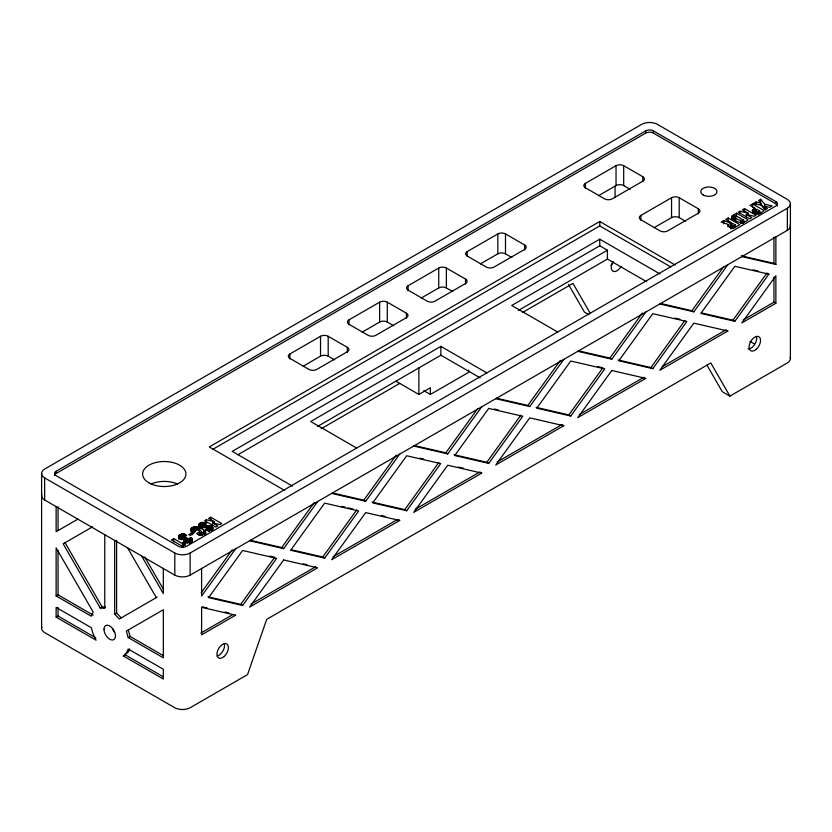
<?xml version="1.0" encoding="UTF-8"?>
<svg xmlns="http://www.w3.org/2000/svg" width="832" height="832" viewBox="0 0 832 832"><rect width="100%" height="100%" fill="white"/><g stroke="black" fill="none" stroke-linecap="round" stroke-linejoin="round"><path stroke-width="1.25" d="M209.903 528.289L209.238 528.892L207.334 528.216L205.483 529.589C209.071 533.354 216.986 526.75 209.612 525.616C206.835 527.134 197.454 523.328 204.838 524.836L206.617 523.442C204.194 521.851 199.742 521.882 198.598 524.94C200.127 530.566 211.11 523.734 209.893 530.733M194.022 528.757L196.082 530.39L193.679 531.773C191.578 531.253 189.738 528.466 192.608 527.457C196.331 524.992 200.533 528.06 203.653 529.984C209.456 533.385 199.222 537.17 196.674 533.499L199.077 532.116C206.835 535.985 197.798 526.313 194.022 528.757L194.054 532.355M743.725 220.251L735.769 215.665C732.108 217.308 741.499 222.258 743.725 220.251L743.725 222.466M759.762 210.985L756.714 209.217C753.168 210.413 758.472 213.065 759.762 210.985L759.762 213.19M186.368 542.495L186.368 539.178L187.325 538.2L185.744 537.285C182.541 539.614 179.67 533.738 184.475 536.598L186.763 535.278C180.731 530.358 173.597 539.687 184.174 539.261L184.174 541.466M735.488 225.098L732.306 223.257L730.933 224.515L733.283 225.909L735.488 225.098L735.488 227.302M731.702 216.424L731.474 217.121C735.051 222.238 743.07 224.879 748.03 219.814L736.549 213.179L731.702 216.424L731.702 218.639M730.85 222.414L730.122 222.83L723.715 220.594L721.094 222.102L728.229 224.411L728.187 225.659C731.349 229.476 736.559 227.011 739.721 224.609L728.239 217.984L725.702 219.44L730.85 222.414L730.85 226.834L727.99 226.512M129.657 648.96L128.222 652.132L123.365 655.959L163.322 679.026L163.322 669.271L128.222 649.002L126.308 653.234L123.365 655.959M182.51 543.702L183.342 542.443L185.047 543.421L184.278 545.293L182.468 546.343L171.35 539.926L173.659 538.595L182.51 543.702L182.51 547.019M184.174 539.261L184.018 540.301C185.921 544.846 196.872 540.654 190.59 537.482L188.302 538.803C191.807 540.228 187.262 541.445 186.368 539.178M201.209 592.8L232.201 549.858M235.622 548.87L201.614 596.003L201.614 568.506M207.958 596.804L240.718 604.365L274.726 557.242L269.693 556.078M250.245 540.259L281.736 547.529L314.236 502.497M242.632 605.478L276.64 558.345L242.632 550.493L208.614 597.615L242.632 605.478L240.718 604.365M249.631 540.779L283.65 548.642L317.658 501.509M291.262 549.734L322.754 557.003L356.762 509.881M332.28 492.898L363.771 500.167L396.271 455.135M324.667 558.116L358.675 510.983L324.667 503.131L290.649 550.254L324.667 558.116L322.754 557.003M331.666 493.418L365.685 501.28L399.693 454.147M372.039 502.081L404.789 509.642L438.797 462.509M414.315 445.536L445.806 452.806L477.547 408.824M406.702 510.744L440.71 463.622L406.702 455.759L372.694 502.892L406.702 510.744L404.789 509.642M413.712 446.056L447.72 453.908L481.738 406.786M454.074 454.719L486.824 462.28L520.842 415.147M496.35 398.174L527.842 405.444L560.342 360.412M488.738 463.382L522.756 416.26L488.738 408.398L454.73 455.53L488.738 463.382L486.824 462.28M495.747 398.694L529.755 406.546L563.774 359.414M536.11 407.347L568.859 414.918L602.878 367.786M578.386 350.802L609.877 358.082L642.377 313.04M570.773 416.021L604.791 368.888L570.773 361.036L536.765 408.169L570.773 416.021L568.859 414.918M577.782 351.333L611.79 359.185L645.809 312.052M618.145 359.986L650.894 367.557L684.913 320.424M660.421 303.441L691.922 310.71L723.663 266.729M652.808 368.659L686.826 321.526L652.808 313.674L618.8 360.807L652.808 368.659L650.894 367.557M659.818 303.961L693.836 311.823L727.844 264.69M701.438 312.915L732.94 320.185L766.948 273.062L768.862 274.165L734.854 321.298L700.835 313.435L734.854 266.313L768.862 274.165M753.917 208.79L752.19 210.6C754.25 215.29 761.186 213.554 764.088 210.548L752.596 203.913L750.058 205.379L754.936 208.198L754.936 212.618L753.917 213.21L753.917 208.79L754.936 208.198M56.129 471.255L645.705 130.874A5.418 3.13 0 0 1 653.359 130.874L775.871 201.604A5.418 3.13 0 0 1 775.871 206.024L186.295 546.406A5.418 3.13 0 0 1 178.641 546.406L56.129 475.675A5.418 3.13 0 0 1 56.129 471.255L56.129 473.47A5.418 3.13 0 0 0 54.548 475.675M56.129 473.47L645.705 133.078A5.418 3.13 0 0 1 653.359 133.078L775.871 203.809A5.418 3.13 0 0 1 777.452 206.024M289.9 358.946L289.9 353.974L320.528 336.294A5.418 3.13 0 0 1 328.182 336.294L347.329 347.339L347.329 352.31M349.003 324.823L349.003 319.852L379.631 302.172A5.418 3.13 0 0 1 387.286 302.172L406.432 313.217L406.432 318.198M408.106 290.701L408.106 285.73L438.734 268.05A5.418 3.13 0 0 1 446.389 268.05L465.525 279.094L465.525 284.076M467.21 256.578L467.21 251.607L497.827 233.927A5.418 3.13 0 0 1 505.492 233.927L524.628 244.972L524.628 249.954M585.406 188.334L585.406 183.362L616.034 165.682A5.418 3.13 0 0 1 623.688 165.682L642.834 176.738L642.834 181.709M303.025 366.288L320.528 356.179A5.418 3.13 0 0 1 328.182 356.179L334.568 359.871M362.128 332.166L379.631 322.057A5.418 3.13 0 0 1 387.286 322.057L393.671 325.749M421.231 298.043L438.734 287.945A5.418 3.13 0 0 1 446.389 287.945L452.764 291.626M480.334 263.921L497.827 253.822A5.418 3.13 0 0 1 505.492 253.822L511.867 257.504M598.53 195.676L616.034 185.578A5.418 3.13 0 0 1 623.688 185.578L630.074 189.259M77.834 519.158L56.129 531.69L56.129 506.626M675.22 265.054L599.758 221.489L209.269 446.94L284.721 490.506M212.638 449.415L599.758 225.909L670.779 266.916M92.664 526.781L63.138 543.826L100.162 607.942L104.77 608.4L104.77 534.706M659.901 273.894L599.758 239.179L232.242 451.36L292.375 486.086M640.921 220.386L640.921 215.415L671.549 197.735A5.418 3.13 0 0 1 679.203 197.735L698.339 208.78L698.339 213.762M237.858 454.75L599.758 245.804L607.422 250.224L607.422 259.064L518.388 310.471M486.824 372.902L440.887 346.372L310.721 421.522L356.658 448.053M607.422 250.224L511.711 305.479L557.648 332.01M654.046 227.729L671.549 217.62A5.418 3.13 0 0 1 679.203 217.62L685.578 221.312M317.45 426.483L440.887 355.212L480.106 377.863M321.121 428.782L399.828 383.344M522.371 312.593L572.967 283.379L590.19 313.227M56.129 595.941L91.239 616.21L93.153 611.988L56.129 547.872L56.129 595.941L58.042 594.838L93.153 615.108M395.897 381.191L418.87 394.451L430.352 387.816L430.352 394.451L423.79 390.655M748.29 215.488L748.29 213.283L739.981 211.203L738.265 212.191L749.746 218.826L751.847 217.61L746.314 214.417L746.314 217.734M746.314 214.417L754.198 216.258L755.986 215.218L744.505 208.593L742.331 209.841L748.29 213.283M760.75 205.379L760.75 203.174L755.914 201.999L753.532 203.372L761.29 205.265L765.253 209.872L767.364 208.655L765.274 206.274L765.274 209.591M765.274 206.274L769.642 207.334L772.044 205.951L764.608 204.121L760.656 199.264L758.555 200.481L760.75 203.174M214.375 523.952L214.375 521.737L206.326 519.73L204.672 520.686L215.79 527.103L217.818 525.928L212.462 522.839L212.462 525.054M212.462 522.839L220.095 524.618L221.822 523.619L210.704 517.202L208.614 518.419L214.375 521.737M430.352 394.451L468.645 372.351L468.645 370.136M192.275 532.584L188.729 534.633L190.154 535.454L193.71 533.406L192.275 532.584L192.275 534.789M56.129 617.136L96.086 640.203L93.153 634.088L91.239 627.661L56.129 607.391L56.129 617.136L58.042 616.034L95.784 637.822M44.647 477.89L174.814 553.041A11.149 6.438 0 0 0 190.122 553.041L787.353 208.229A11.149 6.438 0 0 0 787.353 199.389L657.186 124.238A11.149 6.438 0 0 0 641.878 124.238L44.647 469.05A11.149 6.438 0 0 0 44.647 477.89L44.647 499.99L174.814 575.141A11.149 6.438 0 0 0 190.122 575.141L787.353 230.339A11.149 6.438 0 0 0 790.202 224.702M100.162 607.942L102.076 606.84L105.539 607.183M157.113 597.158L119.298 618.998L114.681 614.12L116.594 613.018L116.594 540.613M128.222 637.562L163.322 657.831L163.322 609.752L126.308 631.124L128.222 637.562L130.135 636.459L163.051 655.46M200.793 633.079L232.606 614.713M251.066 604.053L315.744 566.717M333.102 556.691L397.779 519.355L399.693 520.458L331.666 559.728L365.685 512.606L399.693 520.458M415.137 509.33L479.814 471.983L481.738 473.096L413.712 512.366L447.72 465.234L481.738 473.096M497.172 461.968L561.86 424.622L563.774 425.724L495.747 465.005L529.755 417.872L563.774 425.724M579.218 414.606L643.895 377.26M662.366 366.6L725.93 329.898L727.844 331.001L659.818 370.271L693.836 323.149L727.844 331.001M743.236 319.904L773.958 302.172L775.871 303.274L775.871 275.787L741.853 322.91L775.871 303.274M706.961 365.165L722.27 391.685L729.924 396.105L787.353 362.95A11.149 6.438 0 0 0 790.202 357.323M194.397 531.128L192.608 531.887L192.608 527.457M181.47 538.533L179.816 539.219L179.816 534.799M741.198 255.788L773.958 263.349L775.871 264.462L775.871 236.964M741.853 256.599L775.871 264.462M753.095 269.859L758.129 271.024M674.835 318.094L679.869 319.259M597.834 366.621L601.619 367.494M494.385 409.042L498.16 409.916M419.9 458.151L423.686 459.025M458.401 467.043L463.445 468.208M341.65 506.386L345.426 507.26M347.942 507.842L352.986 509.007M381.41 515.57L385.185 516.443M303.15 563.805L306.925 564.678M202.218 606.809L207.251 607.963M224.89 612.04L228.665 612.914M758.867 211.952L760.958 213.158M732.94 320.185L734.854 321.298M607.422 259.064L646.641 281.715M750.017 341.401L754.51 343.99M691.922 310.71L693.836 311.823M588.827 314.642L584.449 312.114L568.495 284.492M609.877 358.082L611.79 359.185M527.842 405.444L529.755 406.546M445.806 452.806L447.72 453.908M363.771 500.167L365.685 501.28M281.736 547.529L283.65 548.642M125.278 654.857L163.02 676.645M116.594 613.018L121.212 617.885M729.924 396.105L710.788 362.95L266.698 619.351L247.551 674.606L190.122 707.762A11.149 6.438 0 0 1 174.814 707.762L44.647 632.611A11.149 6.438 0 0 1 41.798 626.974M144.81 557.086L163.322 589.15M141.617 555.974L163.322 593.57L163.322 568.506M127.608 547.882L156.322 597.615M65.052 542.714L102.076 606.84M128.222 630.022L130.135 636.459M790.4 203.809L790.4 358.53M787.353 208.229L787.353 230.339M775.871 201.604L775.871 203.809M773.958 237.11L773.958 263.349M773.958 277.181L773.958 302.172M764.608 204.121L764.608 208.541L760.656 203.684L760.656 199.264M758.919 211.463L758.919 214.781M758.254 211.744L758.254 213.949M757.65 211.775L757.65 213.98M757.016 211.598L757.016 213.803M756.298 211.245L756.298 214.562M755.914 201.999L755.914 204.214M755.862 209.716L755.862 213.023M755.643 210.798L755.643 213.002M755.394 210.08L755.342 213.741M753.22 209.238L753.22 212.555M752.596 203.913L752.596 207.23M752.7 209.695L752.7 213.013M744.505 208.593L744.505 211.91M743.34 220.48L743.34 223.787M742.83 220.73L742.83 222.945M742.394 220.865L742.394 223.07M741.988 220.886L741.988 223.09M741.614 220.802L741.614 223.018M740.688 220.366L740.688 223.683M739.981 211.203L739.981 213.408M736.549 213.179L736.549 216.497M735.686 217.485L735.686 220.792M734.937 216.195L734.937 220.615M734.718 216.445L734.843 221.333M734.666 225.566L734.666 227.781M733.97 225.857L733.97 228.062M733.616 214.874L733.616 219.294M733.283 225.909L733.283 228.114M732.597 225.753L732.597 227.958M732.399 215.686L732.399 219.003M731.838 225.399L731.838 228.717M731.598 223.673L731.598 228.093M731.214 224.942L731.214 228.259M731.047 224.099L730.933 228.935M730.122 222.83L730.122 227.25M728.239 217.984L728.239 221.291M728.229 224.411L728.229 226.616M723.715 220.594L723.715 223.902M679.203 197.735L679.203 217.62M671.549 197.735L671.549 217.62M653.359 130.874L653.359 133.078M645.705 130.874L645.705 133.078M623.688 165.682L623.688 185.578M616.034 165.682L616.034 185.578M615.077 186.056L615.077 197.61M599.758 221.489L599.758 225.909M599.758 239.179L599.758 245.804M505.492 233.927L505.492 253.822M497.827 233.927L497.827 253.822M446.389 268.05L446.389 287.945M440.887 346.372L440.887 355.212M438.734 268.05L438.734 287.945M418.87 367.671L418.87 394.451M387.286 302.172L387.286 322.057M379.631 302.172L379.631 322.057M328.182 336.294L328.182 356.179M320.528 336.294L320.528 356.179M212.878 527.602L212.878 529.818M212.628 527.166L212.628 529.381M212.212 526.75L212.212 530.067M211.598 526.334L211.598 530.754M210.704 517.202L210.704 520.52M210.61 525.876L210.61 530.296L209.612 530.036L209.612 525.616M209.747 528.05L209.674 530.941M209.477 527.852L209.477 530.057M209.238 528.892L209.238 531.097M208.749 528.84L208.749 531.055M208.499 525.522L208.499 527.738M207.334 528.216L207.334 530.421M207.21 525.533L207.21 527.738M206.326 519.73L206.326 521.945M205.691 522.995L205.691 525.2M205.67 532.022L205.67 534.238M205.41 525.595L205.41 527.81M205.483 531.534L205.483 533.738M205.078 531.024L205.078 534.342M204.797 522.662L204.797 524.867M204.474 530.514L204.474 534.934M204.35 525.616L204.35 527.831M203.934 522.454L203.934 524.659M203.653 529.984L203.653 534.414M203.486 525.554L203.486 527.758M203.102 522.371L203.102 524.576M202.748 525.387L202.748 527.602M202.623 532.449L202.654 534.966M202.301 522.413L202.301 524.618M202.311 533.062L202.311 535.278M202.072 525.086L202.072 528.403M201.76 524.857L201.76 528.174M201.802 533.26L201.802 535.465M201.666 524.451L201.625 527.956M201.49 522.569L201.49 526.999M201.313 533.25L201.313 535.454M200.689 522.86L200.689 527.28M200.782 533.062L200.782 535.278M200.179 532.75L200.179 534.966M199.898 523.255L199.898 526.573M199.649 527.675L199.649 530.993M199.17 523.775L199.17 525.99M199.077 532.116L199.077 535.423M198.754 527.218L198.754 530.525M198.744 524.347L198.744 526.562M197.87 526.864L197.87 530.182M196.997 526.635L196.997 529.953M196.134 526.521L196.134 529.838M195.27 526.542L195.27 528.746M194.917 529.714L194.917 531.918M194.397 526.708L194.397 528.913M194.366 529.35L194.366 531.565M193.513 527.01L193.513 531.43M192.39 538.751L192.39 540.956M191.859 527.956L191.859 531.274M191.922 538.304L191.922 541.622M191.339 528.445L191.339 531.762M191.266 537.867L191.266 542.287M191.048 528.923L191.006 531.596M190.59 537.482L190.59 541.902M190.122 553.041L190.122 575.141M189.738 539.812L189.779 543.41M189.426 539.5L189.509 542.568M189.041 540.53L189.041 542.745M188.552 540.53L188.552 542.745M188.001 540.374L188.001 542.578M187.366 540.062L187.366 543.369M186.68 539.583L186.68 542.901M186.462 538.803L186.462 542.121M185.744 537.285L185.318 541.954L185.318 537.534M185.047 543.421L185.047 545.636M184.704 534.29L184.704 537.607M184.642 537.794L184.642 542.214M183.893 534.071L183.893 537.389M183.976 537.815L183.976 541.133M183.342 542.443L183.342 546.863M183.279 537.628L183.279 539.833M183.082 533.957L183.082 536.172M182.936 543.057L182.936 547.477M182.458 537.222L182.458 539.427M182.281 533.967L182.281 536.172M181.813 536.806L181.813 539.011M181.73 535.933L181.73 539.25M181.47 534.113L181.47 539.791M180.648 534.383L180.648 538.803M179.14 535.257L179.14 538.574M178.672 535.725L178.672 539.042M174.814 553.041L174.814 575.141M173.659 538.595L173.659 541.913M114.681 540.426L114.681 614.12M58.042 506.771L58.042 530.577M58.042 550.659L58.042 594.838M58.042 607.495L58.042 616.034M41.6 473.47L41.6 628.191M44.647 499.99A11.149 6.438 0 0 1 41.798 494.364M467.21 251.607A5.418 3.13 0 0 0 467.21 256.027L486.346 267.082A5.418 3.13 0 0 0 494 267.082L524.628 249.402A5.418 3.13 0 0 0 524.628 244.972M349.003 319.852A5.418 3.13 0 0 0 349.003 324.272L368.15 335.327A5.418 3.13 0 0 0 375.804 335.327L406.432 317.637A5.418 3.13 0 0 0 406.432 313.217M151.102 483.995A21.653 12.501 0 0 1 177.466 483.995M408.106 285.73A5.418 3.13 0 0 0 408.106 290.15L427.242 301.205A5.418 3.13 0 0 0 434.907 301.205L465.525 283.514A5.418 3.13 0 0 0 465.525 279.094M585.406 183.362A5.418 3.13 0 0 0 585.406 187.782L604.552 198.838A5.418 3.13 0 0 0 612.206 198.838L642.834 181.158A5.418 3.13 0 0 0 642.834 176.738M289.9 353.974A5.418 3.13 0 0 0 289.9 358.394L309.046 369.45A5.418 3.13 0 0 0 316.701 369.45L347.329 351.759A5.418 3.13 0 0 0 347.329 347.339M640.921 215.415A5.418 3.13 0 0 0 640.921 219.835L660.057 230.89A5.418 3.13 0 0 0 667.722 230.89L698.339 213.2A5.418 3.13 0 0 0 698.339 208.78M114.514 632.278A8.122 4.69 60 0 1 112.414 628.638M224.38 643.822A8.122 4.69 -60 0 1 217.35 656.011M756.527 336.596A8.122 4.69 -60 0 1 754.478 344.76A8.122 4.69 -60 0 1 748.114 348.91M613.392 262.08A8.122 4.69 -60 0 1 610.823 265.283M621.046 266.5A8.122 4.69 -60 0 1 612.934 271.19A8.122 4.69 -60 0 1 612.934 261.81M283.65 559.967L249.631 607.09L317.658 567.819L283.65 559.967M611.79 370.51L577.782 417.643L645.809 378.362L611.79 370.51M235.622 615.181L201.614 634.816L201.614 607.329L235.622 615.181M148.97 482.862A21.653 12.501 0 0 0 185.203 477.256A21.653 12.501 0 0 0 158.683 461.937A21.653 12.501 0 0 0 148.97 482.862M703.134 194.969A8.122 4.69 0 0 0 716.716 192.868A8.122 4.69 0 0 0 706.774 187.127A8.122 4.69 0 0 0 703.134 194.969M103.99 629.294A8.122 4.69 60 0 0 112.601 640.006A8.122 4.69 60 0 0 112.601 628.524A8.122 4.69 60 0 0 103.99 629.294M224.151 656.5A8.122 4.69 -60 0 0 226.73 643.926A8.122 4.69 -60 0 0 217.121 652.444A8.122 4.69 -60 0 0 224.151 656.5M756.298 349.274A8.122 4.69 -60 0 0 758.878 336.69A8.122 4.69 -60 0 0 749.268 345.207A8.122 4.69 -60 0 0 756.298 349.274"/></g></svg>
